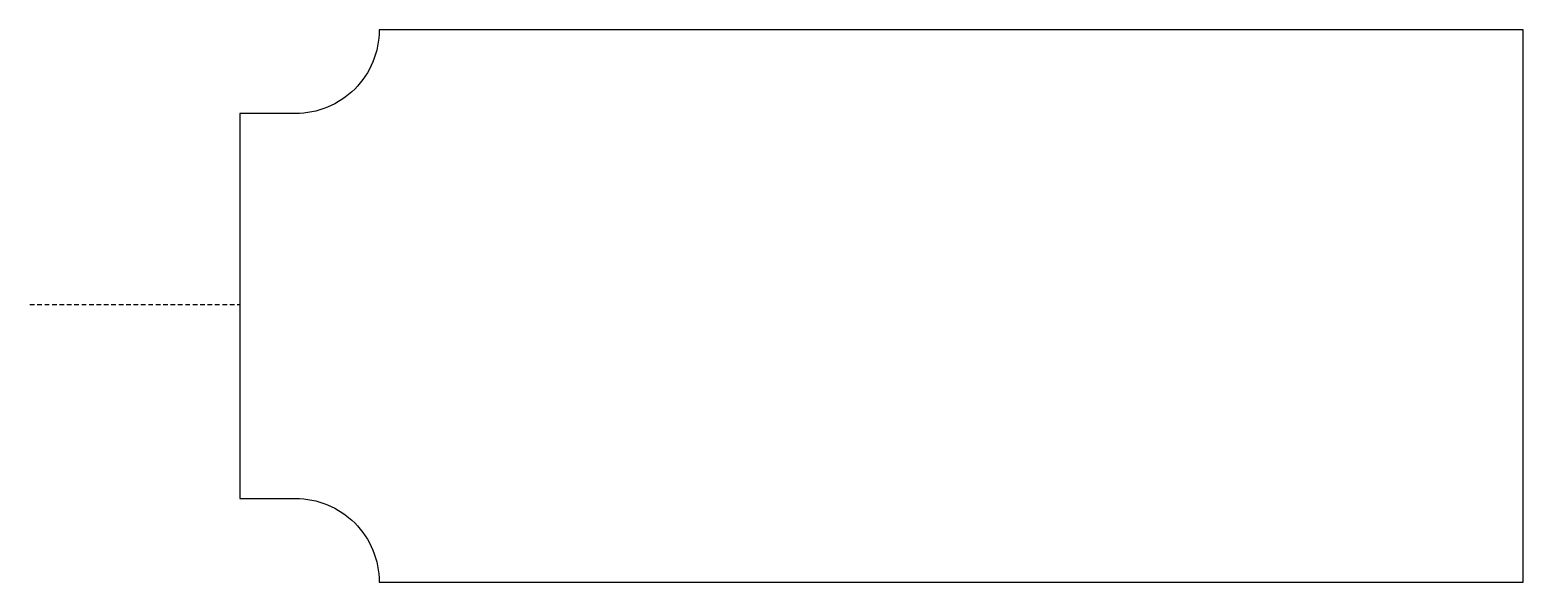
# Model space of a CAD drawing. Header units: millimetres. Extents: x -9.5 to 44, y 0 to 19.8.
import ezdxf

# ---------------------------------------------------------------- set-up
doc = ezdxf.new("R2010")
doc.units = ezdxf.units.MM
doc.linetypes.add('DASHED', pattern=[0.2067, 0.1654, -0.0413])

msp = doc.modelspace()

# ---------------------------------------------------------------- linework, layer by layer
at = {"color": 181, "linetype": 'DASHED', "lineweight": 25, "true_color": 0xa666ff}
msp.add_line((-9.521, 9.95), (-2, 9.95), dxfattribs=at)
msp.add_lwpolyline([(44, 19.8), (3, 19.8, -0.414214), (0, 16.8), (-2, 16.8), (-2, 3), (0, 3, -0.414214), (3, 0), (44, 0)], format="xyb", close=True)

doc.saveas('drawing.dxf')
